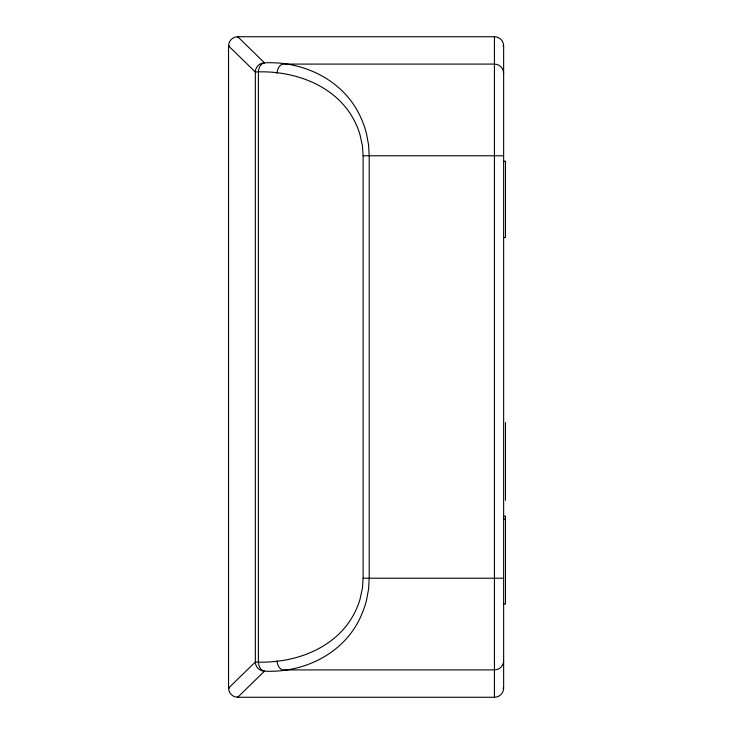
<?xml version="1.0" encoding="UTF-8"?>
<svg xmlns="http://www.w3.org/2000/svg" width="734" height="734" viewBox="0 0 734 734"><rect width="100%" height="100%" fill="white"/><g stroke="black" fill="none" stroke-linecap="round" stroke-linejoin="round"><path stroke-width="1.1" d="M229.329 45.893L228.522 45.893L255.34 72.005C294.683 69.95 338.521 86.034 355.862 123.771A66.959 50.031 90 0 1 359.935 134.405L362.44 145.864L363.101 155.773L363.101 578.227L362.44 588.136L359.935 599.595A66.968 50.031 -90 0 1 355.852 610.238C338.521 647.975 294.673 664.041 255.34 661.995L228.549 688.107A9.193 9.138 45.7 0 0 237.715 697.272L494.441 697.272A9.193 9.166 0 0 0 503.634 688.107L503.634 45.893A9.193 9.166 0 0 0 494.441 36.728L237.715 36.728A9.193 9.138 -45.7 0 0 228.549 45.893L228.549 688.107L229.329 688.107M502.992 45.893L503.634 45.893M363.101 155.773L503.634 155.773M503.634 161.186L505.478 161.186L505.478 237.522L503.634 237.522M503.634 516.149L505.478 516.149L505.478 603.999L503.634 603.999M503.634 519.03L505.478 519.03M363.101 578.227L503.634 578.227M502.992 688.107L503.634 688.107M505.478 422.536L505.478 500.304M494.441 36.7L494.441 697.3M237.715 37.507L237.715 36.7L264.506 62.84C304.261 60.858 344.989 80.859 361.156 118.348A76.079 54.105 -90 0 1 366.587 134.102L368.551 144.763L369.211 155.773L369.211 578.227L368.551 589.246L366.578 599.907A76.079 54.114 90 0 1 361.146 615.652C345.008 653.141 304.243 673.142 264.506 671.16L237.715 697.272L237.715 696.493M503.634 73.253A9.193 9.166 0 0 0 494.441 64.087L283.141 64.087A9.193 6.101 -86.2 0 0 277.03 73.253M277.03 660.747A9.193 6.101 86.2 0 0 283.141 669.913L494.441 669.913A9.193 9.166 0 0 0 503.634 660.747M258.396 661.995L258.396 72.005A9.193 6.101 -86.2 0 1 264.506 62.84A9.193 9.138 -45.7 0 0 255.34 72.005L255.34 661.995A9.193 9.138 45.7 0 0 264.506 671.16A9.193 6.101 86.2 0 1 258.396 661.995"/></g></svg>
